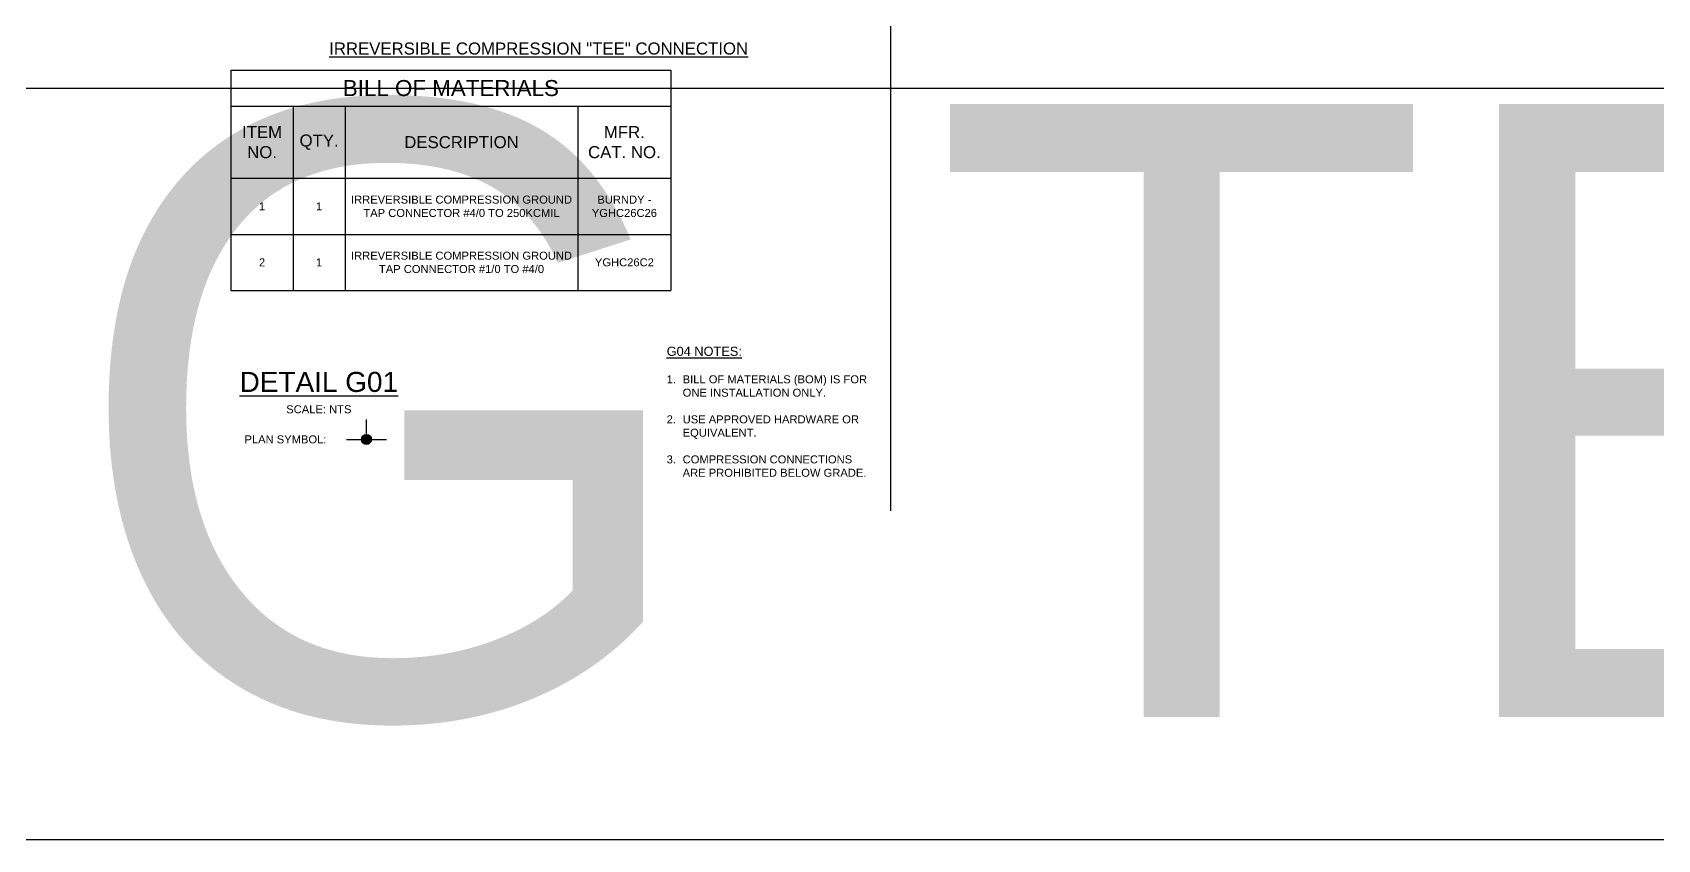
# Model space of a CAD drawing. Header units: feet. Extents: x -17 to 301, y -41 to 23.
# Drawn here: x 58.44 to 78.75, y -4.11 to 5.97 of the extents above; entities that cross this region are included whole.
import ezdxf
from ezdxf.enums import TextEntityAlignment as Align

# ---------------------------------------------------------------- set-up
doc = ezdxf.new("R2018")
doc.units = ezdxf.units.FT
doc.header["$MEASUREMENT"] = 0
for name, color, linetype in [('G-ANNO-TEXT', 1, 'Continuous'), ('G-ANNO-TTLE', 3, 'Continuous'), ('G-BRDR', 5, 'Continuous')]:
    doc.layers.add(name, color=color, linetype=linetype)
doc.styles.add('NEI-A', font='arial.ttf')
doc.styles.get("Standard").update_dxf_attribs({"font": 'arial.ttf'})

# ---------------------------------------------------------------- blocks, each defined once
blk = doc.blocks.new('*T19')
at = {"layer": 'G-ANNO-TEXT', "color": 0, "linetype": 'ByBlock', "lineweight": -2, "transparency": 16777216}
for p, q in [((0, 0), (5.5, 0)), ((0, 0), (0, -2.751)), ((5.5, 0), (5.5, -2.751)), ((0, -0.45), (5.5, -0.45)), ((0.78, -0.45), (0.78, -2.751)), ((1.427, -0.45), (1.427, -2.751)), ((4.339, -0.45), (4.339, -2.751)), ((0, -1.351), (5.5, -1.351)), ((0, -2.051), (5.5, -2.051)), ((0, -2.751), (5.5, -2.751))]:
    blk.add_line(p, q, dxfattribs=at)
at = {"layer": 'G-ANNO-TEXT', "color": 0, "transparency": 16777216, "attachment_point": 5, "style": 'NEI-A'}
for s, insert, char_height, width in [('BILL OF MATERIALS', (2.75, -0.225), 0.2, 5.38), ('ITEM\\PNO.', (0.39, -0.9), 0.15, 0.66), ('QTY.', (1.103, -0.9), 0.15, 0.5267), ('MFR. CAT. NO.', (4.919, -0.9), 0.15, 1.04141), ('DESCRIPTION', (2.883, -0.9), 0.15, 2.79189), ('\\A1;IRREVERSIBLE COMPRESSION GROUND\\PTAP CONNECTOR #4/0 TO 250KCMIL ', (2.883, -1.701), 0.1, 2.79189), ('BURNDY - YGHC26C26', (4.919, -1.701), 0.1, 1.04141), ('1', (0.39, -1.701), 0.1, 0.66), ('1', (1.103, -1.701), 0.1, 0.5267), ('2', (0.39, -2.401), 0.1, 0.66), ('1', (1.103, -2.401), 0.1, 0.5267), ('\\A1;IRREVERSIBLE COMPRESSION GROUND\\PTAP CONNECTOR #1/0 TO #4/0', (2.883, -2.401), 0.1, 2.79189), ('YGHC26C2', (4.919, -2.401), 0.1, 1.04141)]:
    blk.add_mtext(s, dxfattribs=dict(at, insert=insert, char_height=char_height, width=width))
blk = doc.blocks.new('PLAN_SYMBOL-TEE_CONNECTION')
at = {"linetype": 'Continuous'}
h = blk.add_hatch(color=256, dxfattribs=at)
edge = h.paths.add_edge_path()
edge.add_arc((0.375, 0), 0.0625, 0, 360)
at = {"flags": 128}
for points in [[(0.375, 0), (0.375, 0.25)], [(0.125, 0), (0.625, 0)]]:
    blk.add_lwpolyline(points, dxfattribs=at)
at = {"linetype": 'Continuous'}
blk.add_circle((0.375, 0), 0.0625, dxfattribs=at)
at = {"insert": (-0.125, 0), "char_height": 0.1, "attachment_point": 6, "style": 'NEI-A'}
blk.add_mtext_dynamic_manual_height_columns('PLAN SYMBOL:', width=1.16098, gutter_width=0.547, heights=[0], dxfattribs=at)
blk = doc.blocks.new('DETAIL_TITLE')
at = {"style": 'NEI-A', "flags": 8}
blk.add_attdef('#', text='', height=0.2, dxfattribs=at).set_placement((0.592, -0.511), align=Align.MIDDLE_CENTER)
at = {"lineweight": 30, "flags": 104}
blk.add_attdef('DETAIL_TITLE', text='', height=0.2, dxfattribs=at).set_placement((0.91, -0.525), align=Align.BOTTOM_LEFT)
at = {"style": 'NEI-A'}
for tag, p in [('SCALE:', (0.939, -0.738)), ('1"_=_', (1.547, -0.738))]:
    blk.add_attdef(tag, text='', height=0.1, dxfattribs=at).set_placement(p, align=Align.BOTTOM_LEFT)

msp = doc.modelspace()

# ---------------------------------------------------------------- linework, layer by layer
at = {"layer": 'G-BRDR'}
msp.add_line((69.16219, 23.25), (69.16219, 0), dxfattribs=at)

# ---------------------------------------------------------------- block references
msp.add_blockref('*T19', (60.9148, 5.50172))
at = {"layer": 'G-ANNO-TEXT'}
ref = msp.add_blockref('DETAIL_TITLE', (19.37282, 14.68379), dxfattribs=at)
lines = msp.add_mtext('{\\LIRREVERSIBLE COMPRESSION "CROSS" CONNECTION}', dxfattribs={"layer": '0', "insert": (20.28271, 14.45865), "char_height": 7.6528868, "attachment_point": 1})
ref.add_attrib('DETAIL_TITLE', '', (20.28271, 14.45865)).embed_mtext(lines)
ref = msp.add_blockref('DETAIL_TITLE', (2.24612, 5.30235), dxfattribs=at)
lines = msp.add_mtext('{\\LGROUNDING TEST WELL}', dxfattribs={"layer": '0', "insert": (3.15601, 5.07721), "char_height": 7.6528868, "attachment_point": 1})
ref.add_attrib('DETAIL_TITLE', '', (3.15601, 5.07721)).embed_mtext(lines)
msp.add_blockref('PLAN_SYMBOL-TEE_CONNECTION', (62.23468, 0.88975), dxfattribs=at)

# ---------------------------------------------------------------- texts
at = {"layer": 'G-ANNO-TEXT', "style": 'NEI-A'}
for s, width, gutter_width, insert, char_height, attachment_point in [('{\\fArial|b0|i0|c0|p34;\\H1.1429x;\\W1;\\LG04 NOTES:}\\P\\P\\pxi-2,l2,t2;1.^IBILL OF MATERIALS (BOM) IS FOR ONE INSTALLATION ONLY.\\P\\pi0,l0,tz;\\P\\pi-2,l2,t2;2.^IUSE APPROVED HARDWARE OR EQUIVALENT.\\P\\pi0,l0,tz;\\P\\pi-2,l2,t2;3.^ICOMPRESSION CONNECTIONS ARE PROHIBITED BELOW GRADE.', 2.5984471, 0.9375, (66.36219, 2.04777), 0.1, 1), ('{\\LDETAIL G01}\\P{\\H0.4x;SCALE: NTS}', 2.1770987, 0.54688, (62.01452, 1.47394), 0.25, 5)]:
    msp.add_mtext_dynamic_manual_height_columns(s, width=width, gutter_width=gutter_width, heights=[0], dxfattribs=dict(at, insert=insert, char_height=char_height, attachment_point=attachment_point))
at = {"layer": 'G-ANNO-TTLE', "insert": (64.76196, 5.69491), "char_height": 0.15, "attachment_point": 8, "style": 'NEI-A'}
msp.add_mtext_dynamic_manual_height_columns('{\\LIRREVERSIBLE COMPRESSION "TEE" CONNECTION}', width=6.5266448, gutter_width=0.54688, heights=[0], dxfattribs=at)

doc.saveas('drawing.dxf')
